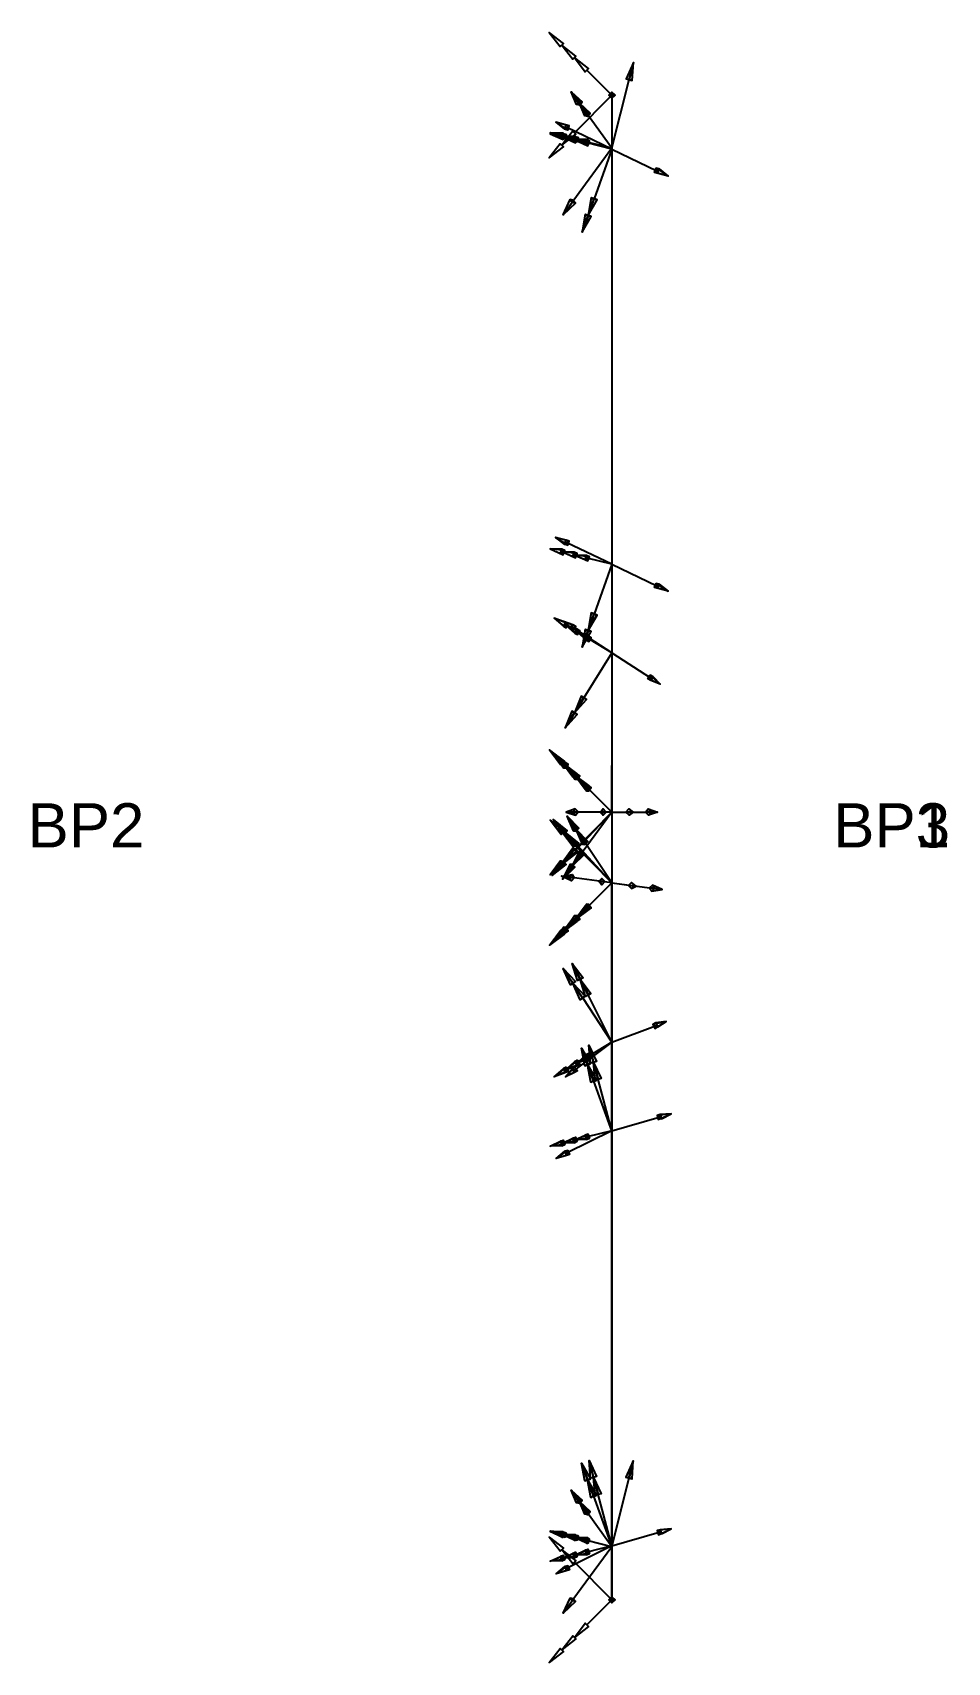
# Model space of a CAD drawing. Header units: millimetres. Extents: x -1930 to 13, y -92 to 92.
# Drawn here: x -90.4 to 12.9, y -92.1 to 92.1 of the extents above.
import ezdxf

# ---------------------------------------------------------------- set-up
doc = ezdxf.new("R2010")
doc.units = ezdxf.units.MM
for name, color, linetype in [('AutoDetect_10_0', 1, 'Continuous'), ('AutoDetect_10_4', 1, 'Continuous'), ('AutoDetect_10_7', 1, 'Continuous'), ('AutoDetect_11_6', 1, 'Continuous'), ('AutoDetect_12_3', 1, 'Continuous'), ('AutoDetect_9_1', 1, 'Continuous'), ('AutoDetect_9_2', 1, 'Continuous'), ('AutoDetect_9_5', 1, 'Continuous'), ('KOPFPLATTE_USP_ID_GUID_03FEDF96_CDFA_4f13_B442_06DE003B1DA9', 1, 'Continuous')]:
    doc.layers.add(name, color=color, linetype=linetype)
doc.styles.get("Standard").update_dxf_attribs({"font": 'arial.ttf'})

# ---------------------------------------------------------------- blocks, each defined once
blk = doc.blocks.new('Kontrollpunkt')
at = {"color": 0}
for q in [(0, 6), (8, 0), (0, 0, 4)]:
    blk.add_line((0, 0), q, dxfattribs=at)
for points in [[(0.25, 8, -0.25), (-0.25, 8, -0.25), (-0.25, 8, 0.25), (0, 10, 0), (-0.25, 8, -0.25), (0.25, 8, 0.25), (0, 10, 0), (0.25, 8, -0.25), (0.25, 8, 0.25), (-0.25, 8, 0.25)], [(0.25, 6, -0.25), (-0.25, 6, -0.25), (-0.25, 6, 0.25), (0, 8, 0), (-0.25, 6, -0.25), (0.25, 6, 0.25), (0, 8, 0), (0.25, 6, -0.25), (0.25, 6, 0.25), (-0.25, 6, 0.25)], [(0.25, 0.25, 4), (-0.25, 0.25, 4), (-0.25, -0.25, 4), (0, 0, 6), (-0.25, 0.25, 4), (0.25, -0.25, 4), (0, 0, 6), (0.25, 0.25, 4), (0.25, -0.25, 4), (-0.25, -0.25, 4)], [(0.25, 0.25, 6), (-0.25, 0.25, 6), (-0.25, -0.25, 6), (0, 0, 8), (-0.25, 0.25, 6), (0.25, -0.25, 6), (0, 0, 8), (0.25, 0.25, 6), (0.25, -0.25, 6), (-0.25, -0.25, 6)], [(0.25, 0.25, 8), (-0.25, 0.25, 8), (-0.25, -0.25, 8), (0, 0, 10), (-0.25, 0.25, 8), (0.25, -0.25, 8), (0, 0, 10), (0.25, 0.25, 8), (0.25, -0.25, 8), (-0.25, -0.25, 8)], [(8, 0.25, -0.25), (8, 0.25, 0.25), (8, -0.25, 0.25), (10, 0, 0), (8, 0.25, 0.25), (8, -0.25, -0.25), (10, 0, 0), (8, 0.25, -0.25), (8, -0.25, -0.25), (8, -0.25, 0.25)]]:
    blk.add_polyline3d(points, dxfattribs=at)

msp = doc.modelspace()

# ---------------------------------------------------------------- linework, layer by layer
at = {"layer": 'AutoDetect_10_0', "color": 1}
msp.add_line((-25, 4, -419.3), (-25, 4, -120.7), dxfattribs=at)
at = {"layer": 'AutoDetect_10_0', "color": 1, "extrusion": (-1, 0, 0)}
for centre, start, end in [((-22, -419.3, 25), 315, 0), ((-22, -120.7, 25), 0, 45)]:
    msp.add_arc(centre, 18, start, end, dxfattribs=at)
at = {"layer": 'AutoDetect_10_4', "color": 1}
msp.add_line((-25, 84.9, -102.7), (-25, 22, -102.7), dxfattribs=at)
at = {"layer": 'AutoDetect_10_4', "color": 1, "extrusion": (1, 0, 0)}
msp.add_arc((22, -120.7, -25), 18, 90, 135, dxfattribs=at)
at = {"layer": 'AutoDetect_10_7', "color": 1}
msp.add_line((-25, 84.9, -437.3), (-25, 22, -437.3), dxfattribs=at)
at = {"layer": 'AutoDetect_10_7', "color": 1, "extrusion": (-1, 0, 0)}
msp.add_arc((-22, -419.3, 25), 18, 270, 315, dxfattribs=at)
at = {"layer": 'AutoDetect_11_6', "color": 1}
msp.add_line((-25, 85, -90), (-25, -85, -90), dxfattribs=at)
at = {"layer": 'AutoDetect_12_3', "color": 1}
msp.add_line((-25, 85, -450), (-25, -85, -450), dxfattribs=at)
at = {"layer": 'AutoDetect_9_1', "color": 1}
msp.add_line((-25, -4, -120.7), (-25, -4, -419.3), dxfattribs=at)
at = {"layer": 'AutoDetect_9_1', "color": 1, "extrusion": (-1, 0, 0)}
for centre, start, end in [((22, -120.7, 25), 135, 180), ((22, -419.3, 25), 180, 225)]:
    msp.add_arc(centre, 18, start, end, dxfattribs=at)
at = {"layer": 'AutoDetect_9_2', "color": 1}
msp.add_line((-25, -84.9, -102.7), (-25, -22, -102.7), dxfattribs=at)
at = {"layer": 'AutoDetect_9_2', "color": 1, "extrusion": (-1, 0, 0)}
msp.add_arc((22, -120.7, 25), 18, 90, 135, dxfattribs=at)
at = {"layer": 'AutoDetect_9_5', "color": 1}
msp.add_line((-25, -84.9, -437.3), (-25, -22, -437.3), dxfattribs=at)
at = {"layer": 'AutoDetect_9_5', "color": 1, "extrusion": (1, 0, 0)}
msp.add_arc((-22, -419.3, -25), 18, 270, 315, dxfattribs=at)

# ---------------------------------------------------------------- block references
at = {"layer": 'AutoDetect_10_0', "color": 1, "extrusion": (-0.650895, 0.650895, 0.390731), "rotation": 291.3421348077551}
msp.add_blockref('Kontrollpunkt', (14.85, -393.98, -144.96), dxfattribs=at)
at = {"layer": 'AutoDetect_10_0', "color": 1, "extrusion": (-0.704416, 0.704416, 0.087156), "rotation": 274.9810693937002}
msp.add_blockref('Kontrollpunkt', (14.85, -419.49, -16.12), dxfattribs=at)
at = {"layer": 'AutoDetect_10_0', "color": 1, "extrusion": (-0.696364, 0.696364, -0.173648), "rotation": 260.1489238834161}
for p in [(14.85, -369.98, 86.06), (14.85, -125.15, 42.89)]:
    msp.add_blockref('Kontrollpunkt', p, dxfattribs=at)
at = {"layer": 'AutoDetect_10_0', "color": 1, "extrusion": (-0.650895, 0.650895, -0.390731), "rotation": 248.6578651922448}
msp.add_blockref('Kontrollpunkt', (14.85, -103.09, 66.04), dxfattribs=at)
at = {"layer": 'AutoDetect_10_4', "color": 1, "extrusion": (-0.696364, 0.173648, -0.696364), "rotation": 278.1385729810916}
for p in [(-70.51, -43.52, 102.63), (-25, -51.42, 94.48)]:
    msp.add_blockref('Kontrollpunkt', p, dxfattribs=at)
at = {"layer": 'AutoDetect_10_4', "color": 1, "extrusion": (-0.650895, 0.390731, -0.650895), "rotation": 271.2695327411889}
msp.add_blockref('Kontrollpunkt', (-6, -56.64, 91.72), dxfattribs=at)
at = {"layer": 'AutoDetect_10_7', "color": 1, "extrusion": (-0.696364, 0.173648, 0.696364), "rotation": 261.8614270189084}
for p in [(-70.51, -344.03, -273.41), (-25, -336.13, -281.55)]:
    msp.add_blockref('Kontrollpunkt', p, dxfattribs=at)
at = {"layer": 'AutoDetect_10_7', "color": 1, "extrusion": (-0.650895, 0.390731, 0.650895), "rotation": 268.7304672588111}
msp.add_blockref('Kontrollpunkt', (-6, -353.31, -259.77), dxfattribs=at)
at = {"layer": 'AutoDetect_11_6', "color": 1, "extrusion": (-0.696364, 0.173648, 0.696364), "rotation": 180}
for p in [(-70.6, -94.79, -31.55), (82.7, -68.17, -58.98)]:
    msp.add_blockref('Kontrollpunkt', p, dxfattribs=at)
at = {"layer": 'AutoDetect_12_3', "color": 1, "extrusion": (-0.696364, 0.173648, -0.696364), "rotation": 30.51939575982584}
for p in [(-70.6, -292.76, 344.49), (82.7, -319.38, 317.05)]:
    msp.add_blockref('Kontrollpunkt', p, dxfattribs=at)
at = {"layer": 'AutoDetect_9_1', "color": 1, "extrusion": (-0.650895, -0.650895, -0.390731), "rotation": 116.9856821999535}
msp.add_blockref('Kontrollpunkt', (-14.85, -103.09, 66.04), dxfattribs=at)
at = {"layer": 'AutoDetect_9_1', "color": 1, "extrusion": (-0.704416, -0.704416, -0.087156), "rotation": 96.48008768721697}
msp.add_blockref('Kontrollpunkt', (-14.85, -118.45, 30.95), dxfattribs=at)
at = {"layer": 'AutoDetect_9_1', "color": 1, "extrusion": (-0.696364, -0.696364, 0.173648), "rotation": 77.24859307823723}
for p in [(-14.85, -161.82, -7.71), (-14.85, -406.64, -50.88)]:
    msp.add_blockref('Kontrollpunkt', p, dxfattribs=at)
at = {"layer": 'AutoDetect_9_1', "color": 1, "extrusion": (-0.650895, -0.650895, 0.390731), "rotation": 63.01431780004646}
msp.add_blockref('Kontrollpunkt', (-14.85, -393.98, -144.96), dxfattribs=at)
at = {"layer": 'AutoDetect_9_2', "color": 1, "extrusion": (-0.650895, -0.390731, -0.650895), "rotation": 86.34572295680387}
msp.add_blockref('Kontrollpunkt', (6, -56.64, 91.72), dxfattribs=at)
at = {"layer": 'AutoDetect_9_2', "color": 1, "extrusion": (-0.696364, -0.173648, -0.696364), "rotation": 81.2348063681018}
for p in [(25, -51.42, 94.48), (70.51, -43.52, 102.63)]:
    msp.add_blockref('Kontrollpunkt', p, dxfattribs=at)
at = {"layer": 'AutoDetect_9_5', "color": 1, "extrusion": (-0.650895, -0.390731, 0.650895), "rotation": 83.40411446479466}
msp.add_blockref('Kontrollpunkt', (6, -353.31, -259.77), dxfattribs=at)
at = {"layer": 'AutoDetect_9_5', "color": 1, "extrusion": (-0.696364, -0.173648, 0.696364), "rotation": 91.4177731969594}
for p in [(25, -336.13, -281.55), (70.51, -344.03, -273.41)]:
    msp.add_blockref('Kontrollpunkt', p, dxfattribs=at)
at = {"layer": 'KOPFPLATTE_USP_ID_GUID_03FEDF96_CDFA_4f13_B442_06DE003B1DA9', "color": 2, "extrusion": (-0.707107, 0.707107, 0), "rotation": 270}
for p in [(-42.43, -90, 77.78), (-42.43, -102.6, 77.78), (-42.43, -437.4, 77.78), (-42.43, -450, 77.78)]:
    msp.add_blockref('Kontrollpunkt', p, dxfattribs=at)
at = {"layer": 'KOPFPLATTE_USP_ID_GUID_03FEDF96_CDFA_4f13_B442_06DE003B1DA9', "color": 2, "extrusion": (-0.707107, -0.707107, 0), "rotation": 90}
for p in [(42.43, -450, 77.78), (42.43, -437.4, 77.78), (42.43, -102.6, 77.78), (42.43, -90, 77.78)]:
    msp.add_blockref('Kontrollpunkt', p, dxfattribs=at)

# ---------------------------------------------------------------- texts
at = {"layer": 'KOPFPLATTE_USP_ID_GUID_03FEDF96_CDFA_4f13_B442_06DE003B1DA9', "color": 5}
for s, p in [('BP2', (-91, 0)), ('BP3', (0, 0, -186)), ('BP1', (0, 0))]:
    msp.add_text(s, height=5, dxfattribs=at).set_placement(p)

doc.saveas('drawing.dxf')
